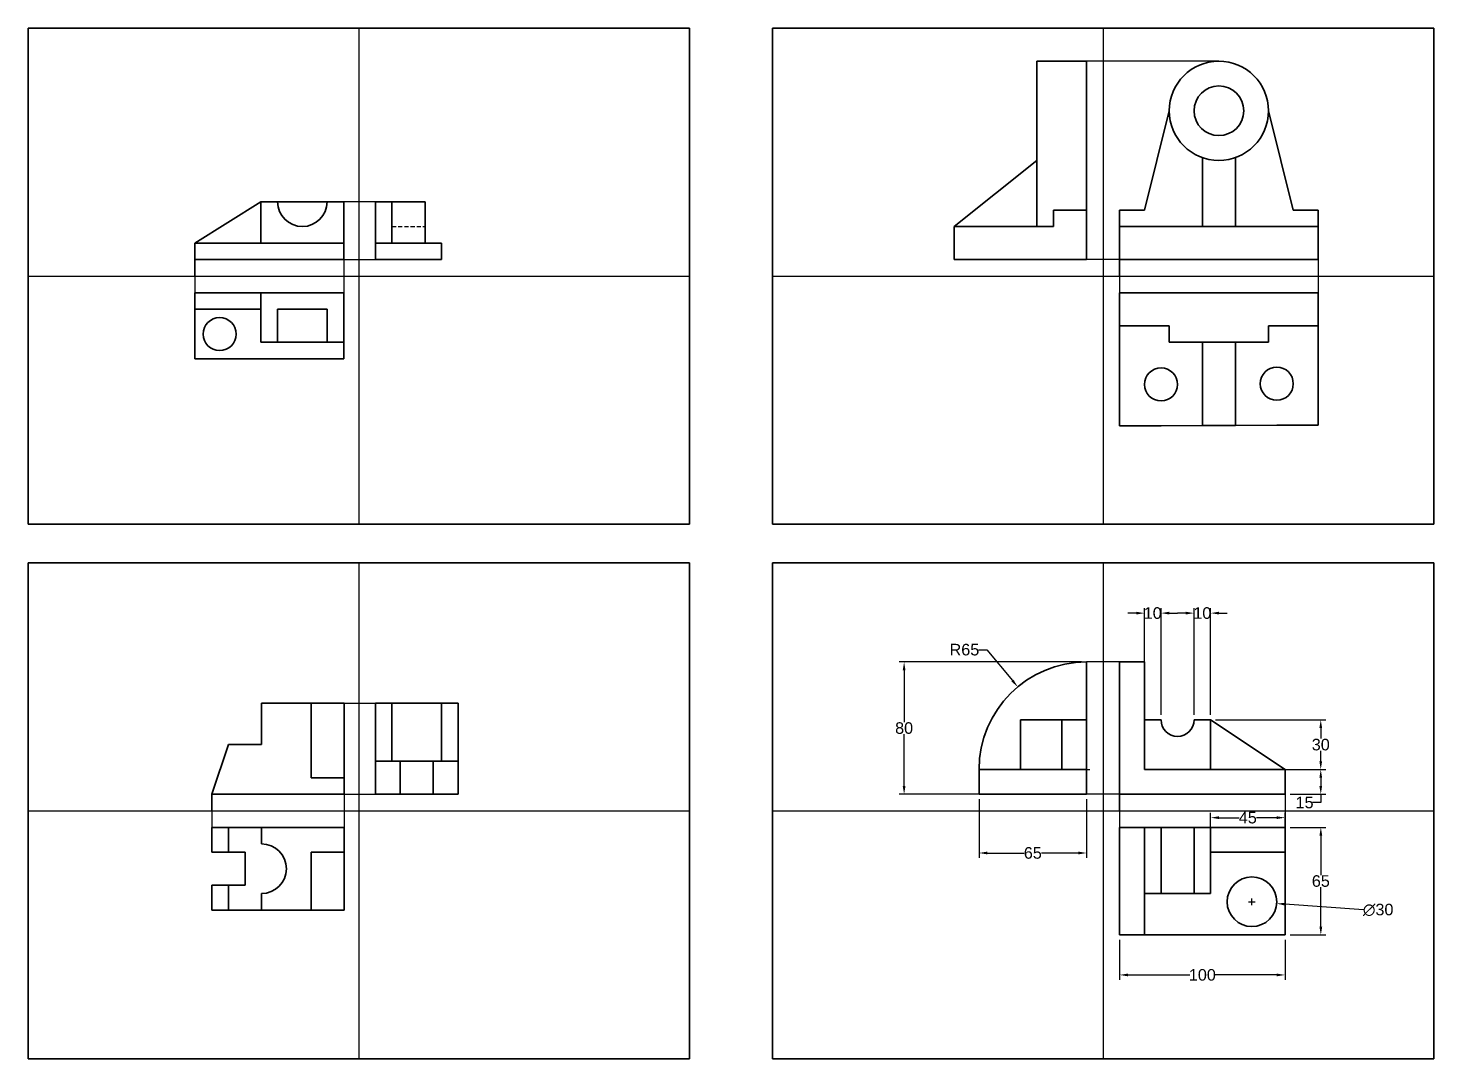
# Model space of a CAD drawing. Header units: millimetres. Extents: x 0 to 2200, y -1 to 622.
# Drawn here: x 1350 to 2200, y -1 to 622 of the extents above; entities that cross this region are included whole.
import ezdxf

# ---------------------------------------------------------------- set-up
doc = ezdxf.new("R2010")
doc.units = ezdxf.units.MM
doc.header["$LTSCALE"] = 10
doc.linetypes.add('HIDDEN', pattern=[0.375, 0.25, -0.125])
for name, color, linetype in [('DIMEN', 210, 'Continuous'), ('HIDDEN', 160, 'HIDDEN'), ('PROJECTION', 140, 'Continuous')]:
    doc.layers.add(name, color=color, linetype=linetype)
doc.layers.add('OBJECT', color=18, linetype='Continuous', lineweight=30)
doc.styles.get("Standard").update_dxf_attribs({"font": 'arial.ttf', "height": 7})
doc.dimstyles.get("Standard").update_dxf_attribs({"dimtxt": 8, "dimasz": 5, "dimexe": 3, "dimexo": 3, "dimgap": 0.09, "dimtad": 0, "dimtih": 1, "dimtoh": 1, "dimdec": 0, "dimzin": 0, "dimdsep": 46, "dimtxsty": 'Standard', "dimcen": 2, "dimadec": 0, "dimazin": 0, "dimtfac": 1, "dimtdec": 0, "dimtofl": 0, "dimtmove": 0, "dimatfit": 3, "dimfxl": 1, "dimtolj": 1, "dimtzin": 0, "dimarcsym": 0})

# ---------------------------------------------------------------- blocks, each defined once
blk = doc.blocks.new('*D51')
at = {"layer": 'Defpoints', "color": 0, "transparency": 16777216}
for p in [(2010, 73.98), (2110, 73.98), (2110, 49.74)]:
    blk.add_point(p, dxfattribs=at)
at = {"layer": 'DIMEN', "color": 0, "lineweight": -2, "transparency": 16777216}
for p, q in [((2010, 70.98), (2010, 46.74)), ((2110, 70.98), (2110, 46.74)), ((2015, 49.74), (2052.52, 49.74)), ((2105, 49.74), (2067.48, 49.74))]:
    blk.add_line(p, q, dxfattribs=at)
at = {"layer": 'DIMEN', "color": 0, "transparency": 16777216}
for points in [[(2015, 50.57), (2015, 48.9), (2010, 49.74)], [(2105, 50.57), (2105, 48.9), (2110, 49.74)]]:
    blk.add_solid(points, dxfattribs=at)
at = {"layer": 'DIMEN', "color": 0, "transparency": 16777216, "insert": (2060, 49.74), "char_height": 7, "attachment_point": 5}
blk.add_mtext('\\A1;100', dxfattribs=at)
blk = doc.blocks.new('*D52')
at = {"layer": 'Defpoints', "color": 0, "transparency": 16777216}
for p in [(2110, 138.98), (2110, 73.98), (2131.64, 73.98)]:
    blk.add_point(p, dxfattribs=at)
at = {"layer": 'DIMEN', "color": 0, "lineweight": -2, "transparency": 16777216}
for p, q in [((2113, 138.98), (2134.64, 138.98)), ((2131.64, 133.98), (2131.64, 110.14)), ((2131.64, 78.98), (2131.64, 102.81)), ((2113, 73.98), (2134.64, 73.98))]:
    blk.add_line(p, q, dxfattribs=at)
at = {"layer": 'DIMEN', "color": 0, "transparency": 16777216}
for points in [[(2130.81, 133.98), (2132.48, 133.98), (2131.64, 138.98)], [(2130.81, 78.98), (2132.48, 78.98), (2131.64, 73.98)]]:
    blk.add_solid(points, dxfattribs=at)
at = {"layer": 'DIMEN', "color": 0, "transparency": 16777216, "insert": (2131.64, 106.48), "char_height": 7, "attachment_point": 5}
blk.add_mtext('\\A1;65', dxfattribs=at)
blk = doc.blocks.new('*D53')
at = {"layer": 'Defpoints', "color": 0, "transparency": 16777216}
for p in [(2075.04, 95.07), (2104.96, 92.89)]:
    blk.add_point(p, dxfattribs=at)
at = {"layer": 'DIMEN', "color": 0, "lineweight": -2, "transparency": 16777216}
for p, q in [((2088, 93.98), (2092, 93.98)), ((2090, 91.98), (2090, 95.98)), ((2157.41, 89.06), (2109.95, 92.52))]:
    blk.add_line(p, q, dxfattribs=at)
at = {"layer": 'DIMEN', "color": 0, "transparency": 16777216}
blk.add_solid([(2110.01, 93.35), (2109.89, 91.69), (2104.96, 92.89)], dxfattribs=at)
at = {"layer": 'DIMEN', "color": 0, "transparency": 16777216, "insert": (2166.31, 89.06), "char_height": 7, "attachment_point": 5}
blk.add_mtext('\\A1;∅30', dxfattribs=at)
blk = doc.blocks.new('*D54')
at = {"layer": 'Defpoints', "color": 0, "transparency": 16777216}
for p in [(2110, 144.83), (2065, 123.98), (2110, 123.98)]:
    blk.add_point(p, dxfattribs=at)
at = {"layer": 'DIMEN', "color": 0, "lineweight": -2, "transparency": 16777216}
for p, q in [((2065, 126.98), (2065, 147.83)), ((2070, 144.83), (2082.23, 144.83)), ((2105, 144.83), (2092.77, 144.83)), ((2110, 126.98), (2110, 147.83))]:
    blk.add_line(p, q, dxfattribs=at)
at = {"layer": 'DIMEN', "color": 0, "transparency": 16777216}
for points in [[(2070, 145.66), (2070, 144), (2065, 144.83)], [(2105, 145.66), (2105, 144), (2110, 144.83)]]:
    blk.add_solid(points, dxfattribs=at)
at = {"layer": 'DIMEN', "color": 0, "transparency": 16777216, "insert": (2087.5, 144.83), "char_height": 7, "attachment_point": 5}
blk.add_mtext('\\A1;45', dxfattribs=at)
blk = doc.blocks.new('*D55')
at = {"layer": 'Defpoints', "color": 0, "transparency": 16777216}
for p in [(2035, 268.52), (2025, 203.98), (2035, 203.98)]:
    blk.add_point(p, dxfattribs=at)
at = {"layer": 'DIMEN', "color": 0, "lineweight": -2, "transparency": 16777216}
for p, q in [((2020, 268.52), (2015, 268.52)), ((2025, 206.98), (2025, 271.52)), ((2035, 206.98), (2035, 271.52)), ((2040, 268.52), (2045, 268.52))]:
    blk.add_line(p, q, dxfattribs=at)
at = {"layer": 'DIMEN', "color": 0, "transparency": 16777216}
for points in [[(2020, 269.36), (2020, 267.69), (2025, 268.52)], [(2040, 269.36), (2040, 267.69), (2035, 268.52)]]:
    blk.add_solid(points, dxfattribs=at)
at = {"layer": 'DIMEN', "color": 0, "transparency": 16777216, "insert": (2030, 268.52), "char_height": 7, "attachment_point": 5}
blk.add_mtext('\\A1;10', dxfattribs=at)
blk = doc.blocks.new('*D56')
at = {"layer": 'Defpoints', "color": 0, "transparency": 16777216}
for p in [(2065, 268.52), (2055, 203.98), (2065, 203.98)]:
    blk.add_point(p, dxfattribs=at)
at = {"layer": 'DIMEN', "color": 0, "lineweight": -2, "transparency": 16777216}
for p, q in [((2050, 268.52), (2045, 268.52)), ((2055, 206.98), (2055, 271.52)), ((2065, 206.98), (2065, 271.52)), ((2070, 268.52), (2075, 268.52))]:
    blk.add_line(p, q, dxfattribs=at)
at = {"layer": 'DIMEN', "color": 0, "transparency": 16777216}
for points in [[(2050, 269.36), (2050, 267.69), (2055, 268.52)], [(2070, 269.36), (2070, 267.69), (2065, 268.52)]]:
    blk.add_solid(points, dxfattribs=at)
at = {"layer": 'DIMEN', "color": 0, "transparency": 16777216, "insert": (2060, 268.52), "char_height": 7, "attachment_point": 5}
blk.add_mtext('\\A1;10', dxfattribs=at)
blk = doc.blocks.new('*D57')
at = {"layer": 'Defpoints', "color": 0, "transparency": 16777216}
for p in [(2110, 173.98), (2110, 158.98), (2131.6, 158.98)]:
    blk.add_point(p, dxfattribs=at)
at = {"layer": 'DIMEN', "color": 0, "lineweight": -2, "transparency": 16777216}
for p, q in [((2113, 173.98), (2134.6, 173.98)), ((2131.6, 168.98), (2131.6, 163.98)), ((2113, 158.98), (2134.6, 158.98)), ((2131.6, 153.98), (2126.6, 153.98)), ((2131.6, 158.98), (2131.6, 153.98))]:
    blk.add_line(p, q, dxfattribs=at)
at = {"layer": 'DIMEN', "color": 0, "transparency": 16777216}
for points in [[(2130.77, 168.98), (2132.43, 168.98), (2131.6, 173.98)], [(2130.77, 163.98), (2132.43, 163.98), (2131.6, 158.98)]]:
    blk.add_solid(points, dxfattribs=at)
at = {"layer": 'DIMEN', "color": 0, "transparency": 16777216, "insert": (2121.8, 153.98), "char_height": 7, "attachment_point": 5}
blk.add_mtext('\\A1;15', dxfattribs=at)
blk = doc.blocks.new('*D58')
at = {"layer": 'Defpoints', "color": 0, "transparency": 16777216}
for p in [(2065, 203.98), (2065, 173.98), (2131.6, 173.98)]:
    blk.add_point(p, dxfattribs=at)
at = {"layer": 'DIMEN', "color": 0, "lineweight": -2, "transparency": 16777216}
for p, q in [((2068, 203.98), (2134.6, 203.98)), ((2131.6, 198.98), (2131.6, 192.64)), ((2131.6, 178.98), (2131.6, 185.31)), ((2068, 173.98), (2134.6, 173.98))]:
    blk.add_line(p, q, dxfattribs=at)
at = {"layer": 'DIMEN', "color": 0, "transparency": 16777216}
for points in [[(2130.77, 198.98), (2132.43, 198.98), (2131.6, 203.98)], [(2130.77, 178.98), (2132.43, 178.98), (2131.6, 173.98)]]:
    blk.add_solid(points, dxfattribs=at)
at = {"layer": 'DIMEN', "color": 0, "transparency": 16777216, "insert": (2131.6, 188.98), "char_height": 7, "attachment_point": 5}
blk.add_mtext('\\A1;30', dxfattribs=at)
blk = doc.blocks.new('*D59')
at = {"layer": 'Defpoints', "color": 0, "transparency": 16777216}
for p in [(1948.37, 223.9), (1990, 173.98)]:
    blk.add_point(p, dxfattribs=at)
at = {"layer": 'DIMEN', "color": 0, "lineweight": -2, "transparency": 16777216}
for p, q in [((1924.62, 246.4), (1929.62, 246.4)), ((1929.62, 246.4), (1945.17, 227.74)), ((1988, 173.98), (1992, 173.98)), ((1990, 171.98), (1990, 175.98))]:
    blk.add_line(p, q, dxfattribs=at)
at = {"layer": 'DIMEN', "color": 0, "transparency": 16777216}
blk.add_solid([(1945.81, 228.28), (1944.53, 227.21), (1948.37, 223.9)], dxfattribs=at)
at = {"layer": 'DIMEN', "color": 0, "transparency": 16777216, "insert": (1916.14, 246.4), "char_height": 7, "attachment_point": 5}
blk.add_mtext('\\A1;R65', dxfattribs=at)
blk = doc.blocks.new('*D60')
at = {"layer": 'Defpoints', "color": 0, "transparency": 16777216}
for p in [(1925, 158.98), (1990, 158.98), (1990, 123.47)]:
    blk.add_point(p, dxfattribs=at)
at = {"layer": 'DIMEN', "color": 0, "lineweight": -2, "transparency": 16777216}
for p, q in [((1925, 155.98), (1925, 120.47)), ((1990, 155.98), (1990, 120.47)), ((1930, 123.47), (1952.35, 123.47)), ((1985, 123.47), (1962.65, 123.47))]:
    blk.add_line(p, q, dxfattribs=at)
at = {"layer": 'DIMEN', "color": 0, "transparency": 16777216}
for points in [[(1930, 124.31), (1930, 122.64), (1925, 123.47)], [(1985, 124.31), (1985, 122.64), (1990, 123.47)]]:
    blk.add_solid(points, dxfattribs=at)
at = {"layer": 'DIMEN', "color": 0, "transparency": 16777216, "insert": (1957.5, 123.47), "char_height": 7, "attachment_point": 5}
blk.add_mtext('\\A1;65', dxfattribs=at)
blk = doc.blocks.new('*D61')
at = {"layer": 'Defpoints', "color": 0, "transparency": 16777216}
for p in [(1990, 238.98), (1879.67, 158.98), (1990, 158.98)]:
    blk.add_point(p, dxfattribs=at)
at = {"layer": 'DIMEN', "color": 0, "lineweight": -2, "transparency": 16777216}
for p, q in [((1987, 238.98), (1876.67, 238.98)), ((1879.67, 233.98), (1879.67, 202.64)), ((1879.67, 163.98), (1879.67, 195.31)), ((1987, 158.98), (1876.67, 158.98))]:
    blk.add_line(p, q, dxfattribs=at)
at = {"layer": 'DIMEN', "color": 0, "transparency": 16777216}
for points in [[(1878.83, 233.98), (1880.5, 233.98), (1879.67, 238.98)], [(1878.83, 163.98), (1880.5, 163.98), (1879.67, 158.98)]]:
    blk.add_solid(points, dxfattribs=at)
at = {"layer": 'DIMEN', "color": 0, "transparency": 16777216, "insert": (1879.67, 198.98), "char_height": 7, "attachment_point": 5}
blk.add_mtext('\\A1;80', dxfattribs=at)

msp = doc.modelspace()

# ---------------------------------------------------------------- linework, layer by layer
at = {"layer": 'Defpoints'}
for p, q in [((1550, 622.26), (1550, 322.26)), ((2000, 622.26), (2000, 322.26)), ((1450.81, 472.26), (1450.81, 482.26)), ((2010, 472.26), (2010, 482.26)), ((1350, 472.26), (1750, 472.26)), ((1550, 472.26), (1560, 472.26)), ((1800, 472.26), (2200, 472.26)), ((2000, 472.26), (2010, 472.26)), ((1550, 298.98), (1550, -1.02)), ((2000, 298.98), (2000, -1.02)), ((1461.18, 148.98), (1461.18, 158.98)), ((2010, 148.98), (2010, 158.98)), ((1350, 148.98), (1750, 148.98)), ((1550, 148.98), (1560, 148.98)), ((1800, 148.98), (2200, 148.98)), ((2000, 148.98), (2010, 148.98))]:
    msp.add_line(p, q, dxfattribs=at)
at = {"layer": 'HIDDEN'}
for p, q in [((1570, 517.26), (1570, 502.26)), ((1570, 502.26), (1590, 502.26))]:
    msp.add_line(p, q, dxfattribs=at)
at = {"layer": 'OBJECT'}
for p, q in [((1350, 622.26), (1750, 622.26)), ((1350, 322.26), (1350, 622.26)), ((1750, 622.26), (1750, 322.26)), ((1800, 622.26), (2200, 622.26)), ((1800, 322.26), (1800, 622.26)), ((2200, 622.26), (2200, 322.26)), ((1990, 602.26), (1960, 602.26)), ((1960, 602.26), (1960, 542.26)), ((1990, 482.26), (1990, 602.26)), ((2040, 572.26), (2025, 512.26)), ((2100, 572.26), (2115, 512.26)), ((1910, 502.26), (1960, 542.26)), ((1960, 542.26), (1960, 502.26)), ((2060, 543.97), (2060, 502.26)), ((2080, 543.97), (2080, 502.26)), ((1490.81, 517.26), (1450.81, 492.26)), ((1540.81, 517.26), (1490.81, 517.26)), ((1490.81, 492.26), (1490.81, 517.26)), ((1540.81, 517.26), (1515.81, 517.26)), ((1540.81, 482.26), (1540.81, 517.26)), ((1540.81, 517.26), (1540.81, 492.26)), ((1560, 482.26), (1560, 517.26)), ((1560, 517.26), (1570, 517.26)), ((1570, 517.26), (1570, 492.26)), ((1570, 517.26), (1590, 517.26)), ((1590, 517.26), (1590, 492.26)), ((1970, 502.26), (1970, 512.26)), ((1970, 512.26), (1990, 512.26)), ((2010, 502.26), (2010, 512.26)), ((2010, 512.26), (2025, 512.26)), ((2130, 512.26), (2115, 512.26)), ((2130, 502.26), (2130, 512.26)), ((1910, 482.26), (1910, 502.26)), ((1910, 502.26), (1970, 502.26)), ((2130, 502.26), (2010, 502.26)), ((2010, 502.26), (2010, 482.26)), ((2130, 482.26), (2130, 502.26)), ((1450.81, 482.26), (1450.81, 492.26)), ((1450.81, 492.26), (1450.81, 482.26)), ((1450.81, 492.26), (1490.81, 492.26)), ((1540.81, 492.26), (1490.81, 492.26)), ((1570, 492.26), (1560, 492.26)), ((1560, 492.26), (1600, 492.26)), ((1600, 492.26), (1600, 482.26)), ((1450.81, 482.26), (1540.81, 482.26)), ((1600, 482.26), (1560, 482.26)), ((1990, 482.26), (1910, 482.26)), ((2010, 482.26), (2130, 482.26)), ((1540.81, 462.26), (1450.81, 462.26)), ((1450.81, 462.26), (1450.81, 422.26)), ((1490.81, 462.26), (1450.81, 462.26)), ((1450.81, 462.26), (1450.81, 452.26)), ((1540.81, 462.26), (1490.81, 462.26)), ((1490.81, 462.26), (1490.81, 432.26)), ((1490.81, 432.26), (1490.81, 462.26)), ((1540.81, 422.26), (1540.81, 462.26)), ((2010, 462.26), (2130, 462.26)), ((2010, 381.83), (2010, 462.26)), ((2010, 462.26), (2010, 442.26)), ((2130, 462.26), (2130, 382.26)), ((1450.81, 452.26), (1490.81, 452.26)), ((1530.81, 452.26), (1500.81, 452.26)), ((1500.81, 452.26), (1500.81, 432.26)), ((1530.81, 432.26), (1530.81, 452.26)), ((2010, 442.26), (2040, 442.26)), ((2040, 442.26), (2040, 432.26)), ((2100, 432.26), (2100, 442.26)), ((2100, 442.26), (2130, 442.26)), ((1490.81, 432.26), (1540.81, 432.26)), ((1540.81, 432.26), (1490.81, 432.26)), ((1540.81, 432.26), (1530.81, 432.26)), ((2040, 432.26), (2100, 432.26)), ((2070, 432.26), (2060, 432.26)), ((2060, 432.26), (2080, 432.26)), ((2060, 382.04), (2060, 432.26)), ((2080, 432.26), (2080, 382.04)), ((1450.81, 422.26), (1540.81, 422.26)), ((1450.81, 422.26), (1465.81, 422.26)), ((2130, 382.26), (2010, 381.83)), ((2010, 381.83), (2035, 381.83)), ((2080, 382.04), (2060, 382.04)), ((2130, 382.26), (2105, 382.26)), ((1750, 322.26), (1350, 322.26)), ((2200, 322.26), (1800, 322.26)), ((1350, -1.02), (1350, 298.98)), ((1350, 298.98), (1750, 298.98)), ((1750, 298.98), (1750, -1.02)), ((1800, 298.98), (2200, 298.98)), ((1800, -1.02), (1800, 298.98)), ((2200, 298.98), (2200, -1.02)), ((1990, 238.98), (1990, 158.98)), ((2025, 238.98), (2010, 238.98)), ((2010, 238.98), (2010, 158.98)), ((2025, 173.98), (2025, 238.98)), ((1521.18, 213.98), (1491.18, 213.98)), ((1491.18, 213.98), (1491.18, 188.98)), ((1541.18, 213.98), (1521.18, 213.98)), ((1521.18, 168.98), (1521.18, 213.98)), ((1541.18, 168.98), (1541.18, 213.98)), ((1560, 158.98), (1560, 213.98)), ((1560, 213.98), (1610, 213.98)), ((1570, 203.98), (1570, 213.98)), ((1600, 203.98), (1600, 213.98)), ((1610, 213.98), (1610, 158.98)), ((1570, 203.98), (1570, 178.98)), ((1600, 178.98), (1600, 203.98)), ((1975, 203.98), (1950, 203.98)), ((1950, 203.98), (1950, 173.98)), ((1990, 203.98), (1975, 203.98)), ((1975, 203.98), (1975, 173.98)), ((1990, 173.98), (1990, 203.98)), ((2025, 173.98), (2025, 203.98)), ((2025, 203.98), (2035, 203.98)), ((2055, 203.98), (2065, 203.98)), ((2065, 173.98), (2065, 203.98)), ((2065, 203.98), (2110, 173.98)), ((1471.18, 188.98), (1461.18, 158.98)), ((1491.18, 188.98), (1471.18, 188.98)), ((1560, 158.98), (1560, 178.98)), ((1560, 178.98), (1575, 178.98)), ((1575, 178.98), (1575, 158.98)), ((1575, 178.98), (1595, 178.98)), ((1595, 158.98), (1595, 178.98)), ((1595, 178.98), (1610, 178.98)), ((1610, 178.98), (1600, 178.98)), ((1925, 158.98), (1925, 173.98)), ((1925, 173.98), (1990, 173.98)), ((2110, 173.98), (2025, 173.98)), ((2110, 158.98), (2110, 173.98)), ((1521.18, 168.98), (1541.18, 168.98)), ((1541.18, 158.98), (1541.18, 168.98)), ((1461.18, 158.98), (1541.18, 158.98)), ((1541.18, 158.98), (1521.18, 158.98)), ((1610, 158.98), (1560, 158.98)), ((1575, 158.98), (1595, 158.98)), ((1990, 158.98), (1925, 158.98)), ((2010, 158.98), (2110, 158.98)), ((1461.18, 138.98), (1541.18, 138.98)), ((1461.18, 123.98), (1461.18, 138.98)), ((1491.18, 138.98), (1471.18, 138.98)), ((1471.18, 138.98), (1471.18, 123.98)), ((1491.18, 128.98), (1491.18, 138.98)), ((1541.18, 138.98), (1541.18, 88.98)), ((1541.18, 138.98), (1541.18, 123.98)), ((2010, 138.98), (2110, 138.98)), ((2010, 73.98), (2010, 138.98)), ((2010, 138.98), (2025, 138.98)), ((2025, 138.98), (2025, 73.98)), ((2025, 138.98), (2035, 138.98)), ((2035, 138.98), (2035, 98.98)), ((2055, 98.98), (2055, 138.98)), ((2055, 138.98), (2065, 138.98)), ((2065, 138.98), (2065, 98.98)), ((2065, 138.98), (2065, 123.98)), ((2110, 138.98), (2110, 73.98)), ((1481.18, 123.98), (1461.18, 123.98)), ((1481.18, 123.98), (1481.18, 103.98)), ((1541.18, 123.98), (1521.18, 123.98)), ((1521.18, 123.98), (1521.18, 88.98)), ((2065, 123.98), (2110, 123.98)), ((1461.18, 88.98), (1461.18, 103.98)), ((1461.18, 88.98), (1461.18, 103.98)), ((1481.18, 103.98), (1461.18, 103.98)), ((1471.18, 103.98), (1471.18, 88.98)), ((1491.18, 88.98), (1491.18, 98.98)), ((2035, 98.98), (2025, 98.98)), ((2025, 98.98), (2055, 98.98)), ((2065, 98.98), (2055, 98.98)), ((2110, 73.98), (2110, 93.98)), ((1541.18, 88.98), (1461.18, 88.98)), ((1491.18, 88.98), (1471.18, 88.98)), ((1521.18, 88.98), (1491.18, 88.98)), ((2110, 73.98), (2010, 73.98)), ((1750, -1.02), (1350, -1.02)), ((2200, -1.02), (1800, -1.02))]:
    msp.add_line(p, q, dxfattribs=at)
for centre, radius in [((2070, 572.26), 30), ((2070, 572.26), 15), ((1465.81, 437.26), 10), ((2035, 406.83), 10), ((2105, 407.26), 10), ((2090, 93.98), 15)]:
    msp.add_circle(centre, radius, dxfattribs=at)
for centre, radius, start, end in [((1515.81, 517.26), 15, 180, 0), ((1990, 173.98), 65, 90, 180), ((2045, 203.98), 10, 180, 0), ((1491.18, 113.98), 15, 270, 90)]:
    msp.add_arc(centre, radius, start, end, dxfattribs=at)
at = {"layer": 'PROJECTION'}
for p, q in [((2070, 602.26), (1990, 602.26)), ((1560, 517.26), (1540.81, 517.26)), ((1450.81, 482.26), (1450.81, 462.26)), ((1540.81, 482.26), (1540.81, 462.26)), ((1540.81, 482.26), (1550, 482.26)), ((1550, 482.26), (1560, 482.26)), ((2010, 482.26), (1990, 482.26)), ((2010, 482.26), (2010, 462.26)), ((2130, 482.26), (2130, 462.26)), ((2010, 238.98), (1990, 238.98)), ((1541.18, 213.98), (1560, 213.98)), ((1461.18, 158.98), (1461.18, 148.98)), ((1461.18, 158.98), (1461.18, 138.98)), ((1541.18, 158.98), (1541.18, 138.98)), ((1541.18, 158.98), (1560, 158.98)), ((2010, 158.98), (1990, 158.98)), ((2010, 158.98), (2010, 138.98)), ((2110, 158.98), (2110, 138.98))]:
    msp.add_line(p, q, dxfattribs=at)

# ---------------------------------------------------------------- dimensions: what is measured, and where the dimension line sits
at = {"layer": 'DIMEN'}
for base, p1, p2, picture, middle in [((2035, 268.52), (2025, 203.98), (2035, 203.98), '*D55', (2030, 268.52)), ((2065, 268.52), (2055, 203.98), (2065, 203.98), '*D56', (2060, 268.52)), ((1990, 123.47), (1925, 158.98), (1990, 158.98), '*D60', (1957.5, 123.47)), ((2110, 144.83), (2065, 123.98), (2110, 123.98), '*D54', (2087.5, 144.83)), ((2110, 49.74), (2010, 73.98), (2110, 73.98), '*D51', (2060, 49.74))]:
    dim = msp.add_linear_dim(base=base, p1=p1, p2=p2, dimstyle='Standard', dxfattribs=at)
    dim.commit()
    dim.dimension.update_dxf_attribs({"geometry": picture, "text_midpoint": middle})
dim = msp.add_radius_dim(center=(1990, 173.98), mpoint=(1948.37, 223.9), dimstyle='Standard', dxfattribs=at)
dim.commit()
dim.dimension.update_dxf_attribs({"geometry": '*D59', "text_midpoint": (1916.14, 246.4), "dimtype": 164})
for base, p1, p2, picture, middle in [((1879.67, 158.98), (1990, 238.98), (1990, 158.98), '*D61', (1879.67, 198.98)), ((2131.6, 173.98), (2065, 203.98), (2065, 173.98), '*D58', (2131.6, 188.98)), ((2131.6, 158.98), (2110, 173.98), (2110, 158.98), '*D57', (2121.8, 153.98)), ((2131.64, 73.98), (2110, 138.98), (2110, 73.98), '*D52', (2131.64, 106.48))]:
    dim = msp.add_linear_dim(base=base, p1=p1, p2=p2, angle=90, dimstyle='Standard', dxfattribs=at)
    dim.commit()
    dim.dimension.update_dxf_attribs({"geometry": picture, "text_midpoint": middle})
dim = msp.add_diameter_dim_2p(p1=(2075.04, 95.07), p2=(2104.96, 92.89), dimstyle='Standard', dxfattribs=at)
dim.commit()
dim.dimension.update_dxf_attribs({"geometry": '*D53', "text_midpoint": (2157.41, 89.06), "dimtype": 163})

doc.saveas('drawing.dxf')
